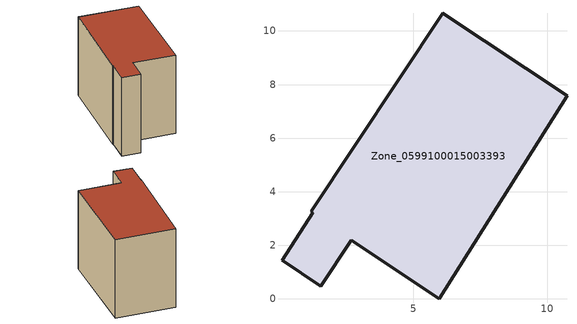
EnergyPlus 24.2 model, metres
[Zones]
Zone_0599100015003393
 floor ground (C_G): 0.09,1.43 1.24,3.21 1.18,3.26 6.09,10.66 10.73,7.58 5.97,0 2.68,2.18 1.54,0.46 z0.93
 wall outside (C_F): 2.68,2.18 5.97,0 10.73,7.58 6.09,10.66 1.18,3.26 1.24,3.21 0.09,1.43 1.54,0.46 2.68,2.18 z0.93:8.8
 roof outside (C_R): 1.24,3.21 0.09,1.43 1.54,0.46 2.68,2.18 5.97,0 10.73,7.58 6.09,10.66 1.18,3.26 z8.8
[BUILDING]
Pand.0599100015003393: North Axis=0; Terrain=City; Loads Convergence Tolerance Value=0.04; Temperature Convergence Tolerance Value=0.4; Solar Distribution=FullExterior; Maximum Number of Warmup Days=25; Minimum Number of Warmup Days=1
[Site:Location]
Rotterdam.The.Hague.AP_ZH_NLD Design_Conditions: Latitude=51.96; Longitude=4.45; Time Zone=1; Elevation=-4.5
[SITE:GROUNDTEMPERATURE:BUILDINGSURFACE]
18, 18, 18, 18, 18, 18, 18, 18, 18, 18, 18, 18
[MATERIAL] Thermal Absorptance=0.9; Solar Absorptance=0.7; Visible Absorptance=0.7
Name | Roughness | Thickness | Conductivity | Density | Specific Heat
G.TC.1965-1974 | MediumSmooth | 0.15 | 0.882353 | 540 | 1210
F.TC.1965-1974 | Rough | 0.3 | 0.697674 | 1920 | 840
R.TC.1965-1974 | MediumRough | 0.2 | 0.232558 | 1500 | 1000
[CONSTRUCTION]
C_G: G.TC.1965-1974
C_F: F.TC.1965-1974
C_R: R.TC.1965-1974
[ZONE]
Zone_0599100015003393: Type=1; Multiplier=1; Ceiling Height=Autocalculate; Volume=Autocalculate; Floor Area=autocalculate; Part of Total Floor Area=Yes
[ZONEINFILTRATION:DESIGNFLOWRATE]
Infil_Zone_0599100015003393: Zone or ZoneList or Space or SpaceList=Zone_0599100015003393; Schedule=AlwaysOn; Design Flow Rate Calculation Method=Flow/Area; Flow Rate per Floor Area=0.003; Constant Term Coefficient=1; Temperature Term Coefficient=0; Velocity Term Coefficient=0; Velocity Squared Term Coefficient=0
[HVACTEMPLATE:ZONE:IDEALLOADSAIRSYSTEM]
Zone_0599100015003393: Maximum Heating Supply Air Temperature=50; Minimum Cooling Supply Air Temperature=13; Maximum Heating Supply Air Humidity Ratio=0.0156; Minimum Cooling Supply Air Humidity Ratio=0.0077; Heating Limit=NoLimit; Cooling Limit=NoLimit; Dehumidification Control Type=ConstantSensibleHeatRatio; Cooling Sensible Heat Ratio=0.7; Dehumidification Setpoint=60; Humidification Control Type=None; Humidification Setpoint=30; Outdoor Air Method=None; Outdoor Air Flow Rate per Person=0.00944; Outdoor Air Flow Rate per Zone Floor Area=0; Outdoor Air Flow Rate per Zone=0; Demand Controlled Ventilation Type=None; Outdoor Air Economizer Type=NoEconomizer; Heat Recovery Type=None; Sensible Heat Recovery Effectiveness=0.7; Latent Heat Recovery Effectiveness=0.65
[ZONECONTROL:THERMOSTAT]
ThermostatControl_Zone_0599100015003393: Zone or ZoneList=Zone_0599100015003393; Control Type Schedule=DualSetpointControlType; Control 1=Thermostat_Zone_0599100015003393; Temperature Difference Between Cutout And Setpoint=0
[THERMOSTATSETPOINT:DUALSETPOINT]
Thermostat_Zone_0599100015003393: Heating Setpoint Temperature Schedule=HeatingSetpoint_Zone_0599100015003393; Cooling Setpoint Temperature Schedule=CoolingSetpoint_Zone_0599100015003393
[SCHEDULE:COMPACT]
HeatingSetpoint_Zone_0599100015003393: Through: 12/31, For: AllDays, Until: 24:00, 21
CoolingSetpoint_Zone_0599100015003393: Through: 12/31, For: AllDays, Until: 24:00, 24
DualSetpointControlType: Through: 12/31, For: AllDays, Until: 24:00, 4
AlwaysOn: Through: 12/31, For: AllDays, Until: 24:00, 1
